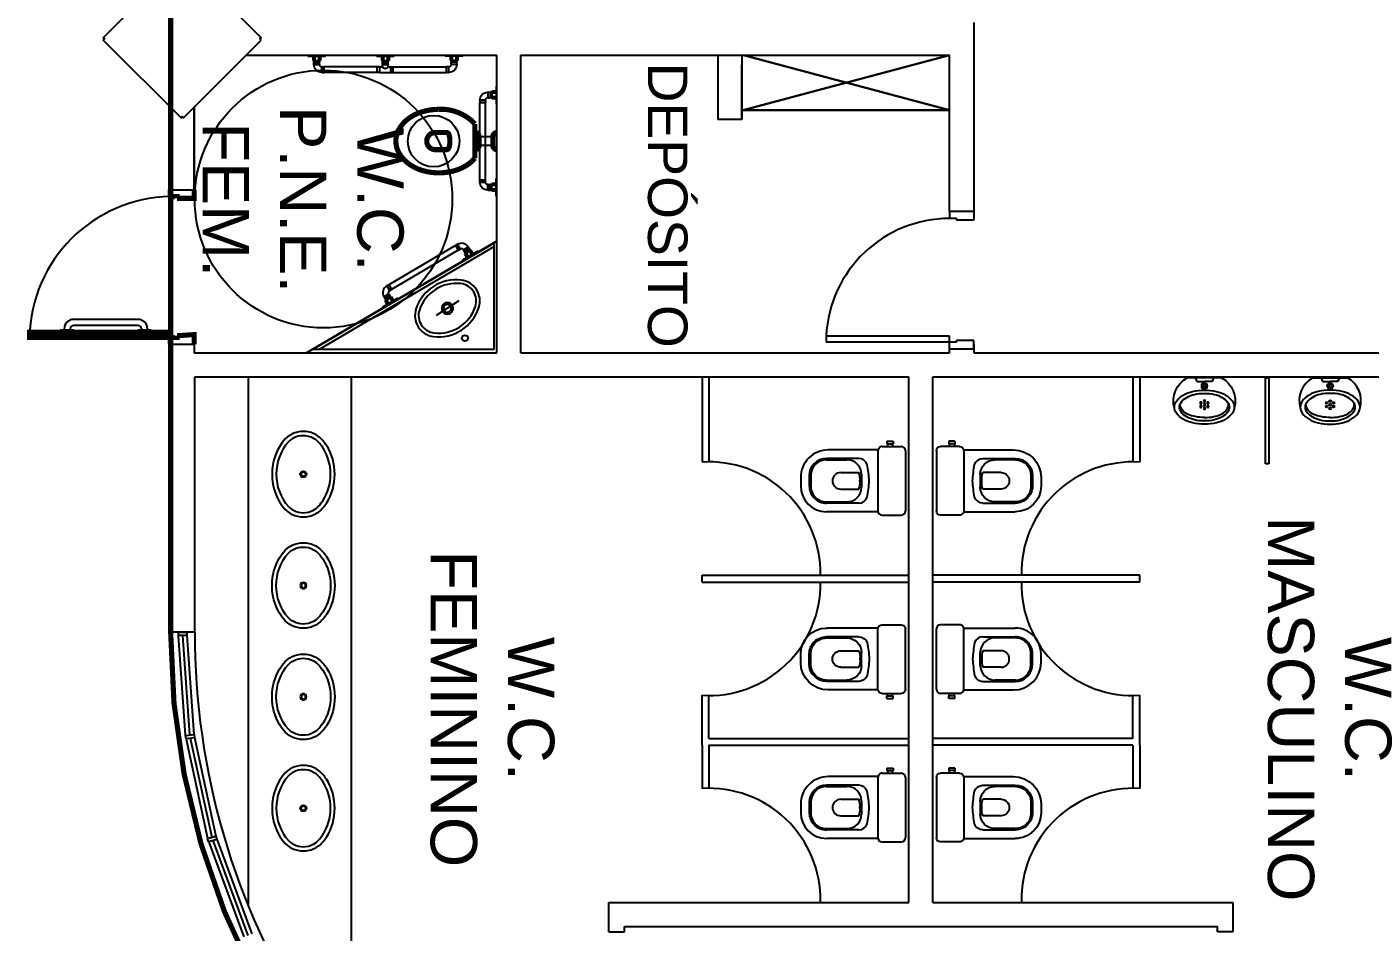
# Model space of a CAD drawing. Header units: metres. Extents: x -331 to 2982, y 362 to 2539.
# Drawn here: x 2868.69 to 2876.52, y 1327.88 to 1333.15 of the extents above; entities that cross this region are included whole.
import ezdxf

# ---------------------------------------------------------------- set-up
doc = ezdxf.new("R2010")
doc.units = ezdxf.units.M
doc.layers.get('0').update_dxf_attribs({"color": 251})
for name, color, linetype in [('Div', 251, 'Continuous'), ('Est', 251, 'Continuous'), ('Mob', 251, 'Continuous'), ('Pis', 251, 'Continuous')]:
    doc.layers.add(name, color=color, linetype=linetype)
doc.styles.add('ARIAL', font='arial.ttf')

# ---------------------------------------------------------------- blocks, each defined once
blk = doc.blocks.new('VOG13')
at = {"layer": 'Mob'}
for p, q in [((-20, -15.00000000000006), (-20, -4)), ((-17.5, -1.5), (17.5, -1.5)), ((20, -15), (20, -4)), ((-23, -8.75), (-21.5, -8.75)), ((-23, -12.25), (-23, -8.75)), ((-23, -12.25), (-21.5, -12.25)), ((-21.5, -12.25), (-21.5, -8.75)), ((-21.5, -9), (-20, -9)), ((-21.5, -12), (-20, -12)), ((-18, -17.4494897427839), (-18, -46.5)), ((-17.5, -17.50000000000006), (17.5, -17.5)), ((18, -17.44948974278049), (18, -47.5)), ((-13, -28.62544588712916), (-13, -35.89999999999992)), ((-4.800000000000182, -39.19999999999987), (-4.800000000000182, -28.60660754293116)), ((-3.75, -27.09999999999991), (3.75, -27.10000000000008)), ((4.799999999999727, -39.19999999999987), (4.799999999999727, -28.60660754293133)), ((13, -28.62544588700325), (13, -35.90000000000015)), ((-13, -35.89999999999992), (-13, -47.5)), ((-12.25, -47.60000000000002), (-12.25, -35.59999999999991)), ((12.25, -47.60000000000008), (12.25, -35.60000000000008)), ((13, -35.90000000000015), (13, -47.50000000000006)), ((-3.250000000000455, -56.59999999999997), (3.249999999999545, -56.60000000000008)), ((-3.000000000000455, -57.49999999999994), (2.999999999999545, -57.50000000000006)), ((-2, -62.5), (3, -62.5))]:
    blk.add_line(p, q, dxfattribs=at)
for centre, radius, start, end in [((-17.5, -4), 2.5, 90, 180), ((17.5, -4), 2.5, 0, 90), ((-17.5, -15.00000000000006), 2.5, 180, 270), ((17.5, -15), 2.5, 270, 0), ((5.568717784947694, -107.0561904764656), 84.63958132910057, 93.77240367686326, 100.2787942981106), ((-5.568717784948149, -107.0561904764656), 84.63958132910057, 79.72120570188942, 86.22759632313672), ((-7.813110664907981, -28.66818518254018), 5.18706541523023, 109.3783662082525, 179.5279008906282), ((-3.75, -35.59999999999991), 8.5, 89.99999999999908, 180.0000000000002), ((-0.8814518079466325, -40.31936161115851), 12.35085534674507, 85.90745438177373, 108.4978685563286), ((0.8814518079461777, -40.31936161115851), 12.35085534674507, 71.50213144367139, 94.09254561822625), ((3.75, -35.60000000000008), 8.5, 0, 89.99999999999899), ((7.813110664907526, -28.66818518254018), 5.18706541523023, 0.4720991093717829, 70.62163379174747), ((-2, -46.5), 16, 180, 270), ((0, -39.19999999999987), 4.800000000000011, 180, 0), ((-3, -47.49999999999994), 10, 180.0000000000002, 269.9999999999992), ((-3.25, -47.59999999999997), 9, 180.0000000000002, 269.9999999999986), ((3, -47.50000000000006), 10, 269.9999999999987, 0), ((3, -47.5), 15, 270, 0), ((3.25, -47.60000000000008), 9, 269.9999999999987, 0)]:
    blk.add_arc(centre, radius, start, end, dxfattribs=at)
blk = doc.blocks.new('MIC01')
at = {"layer": 'Mob'}
for p, q in [((-10.02389348735187, 0), (10.02389348735142, 0)), ((-5.302813985662851, 0), (-4.464082119873183, -2.232041059936705)), ((5.302813985662851, 0), (4.464082119872728, -2.232041059936705)), ((-4.464082119873183, -2.232041059936705), (0, -2.232041059936705)), ((4.464082119872728, -2.232041059936705), (0, -2.232041059936705))]:
    blk.add_line(p, q, dxfattribs=at)
for points in [[(-3.410605131648481e-11, -7.142528683921796, 0.05810920625485523), (-6.998402206063929, -7.958627583133079, 0.0717497811945135), (-12.31665105751108, -10.05467209720757, 0.1064940903607846), (-16.29355220466368, -13.61992307159915, 0.1582350419503511), (-17.41837496852531, -17.08520822109523, 0.1582350419503796)], [(17.41837496849075, -17.08520822103526, 0.15823504195034), (16.29355220461775, -13.6199230715431, 0.106494090360777), (12.31665105745287, -10.05467209716522, 0.07174978119451494), (6.998402205997991, -7.958627583108978, 0.05810920625485441), (-3.410605131648481e-11, -7.142528683921796, 0.05810920625485523)], [(-4.547473508864641e-13, -23.09954111299942, -0.04415987661630547), (-5.384061955135166, -22.60513674388073, -0.05850391701728608), (-9.440032321183025, -21.36509490569949, -0.1005218111109357), (-12.61832719878748, -19.12497282824762, -0.04144601701917768), (-13.7432316292311, -17.17736620035282, -0.1013012375606854), (-14.10507515612062, -15.34181196312511, -0.003595388000320658), (-14.10185998487032, -15.12581719827642)], [(0, -23.09954111299942, 0.04415987661630547), (5.384061955134712, -22.60513674388073, 0.05850391701728608), (9.44003232118257, -21.36509490569949, 0.1005218111109357), (12.61832719878703, -19.12497282824762, 0.04144601701917768), (13.74323162923065, -17.17736620035282, 0.1013012375606854), (14.10507515612062, -15.34181196312511, 0.00359538800034016), (14.10185998486986, -15.12581719827608)], [(-17.41837496852531, -17.08520822109523, 0.1582350419503796), (-16.29355220465141, -20.55049337058756, 0.1064940903607876), (-12.31665105748743, -24.11574434496526, 0.07174978119451024), (-6.998402206033006, -26.21178885902145, 0.05810920625485786), (0, -27.02788775820864, 0.05810920625485522), (6.998402206029823, -26.21178885899747, 0.0717497811945135), (12.31665105747697, -24.11574434492286, 0.1064940903607801), (16.29355220462912, -20.55049337053151, 0.1582350419503642), (17.41837496849075, -17.08520822103526, 0.15823504195034)]]:
    blk.add_lwpolyline(points, format="xyb", dxfattribs=at)
blk.add_lwpolyline([(0, -9.03896675411562, 0.05641139868156795), (-5.849455736160962, -9.701025547201766, 0.07016143430196194), (-10.27760355929695, -11.39565631672076, 0.1061035991682846), (-13.60766396544614, -14.29877218107583, 0.161987617514934), (-14.53472634225136, -17.08520822106527, 0.1619876175149315), (-13.60766396544614, -19.87164426105471, 0.1061035991682807), (-10.27760355929695, -22.77476012540978, 0.07016143430197122), (-5.849455736160508, -24.46939089492872, 0.05641139868156758), (0, -25.13144968801487, 0.05641139868156777), (5.849455736160508, -24.46939089492872, 0.07016143430196664), (10.27760355929649, -22.77476012540978, 0.1061035991682786), (13.60766396544568, -19.87164426105488, 0.1619876175149516), (14.53472634225091, -17.08520822106527, 0.1619876175149491), (13.60766396544568, -14.29877218107561, 0.1061035991682753), (10.27760355929649, -11.39565631672076, 0.07016143430195912), (5.849455736160962, -9.701025547201766, 0.05641139868156602)], format="xyb", close=True, dxfattribs=at)
for centre, radius in [((0, -4.713764023614715), 1.755393618039524), ((0, -4.713764023614715), 0.8441294347942989), ((-2.011056997776905, -14.62790696495568), 0.509600149456232), ((0, -13.57074310043413), 0.509600149456232), ((0, -15.68507082947713), 0.509600149456232), ((2.011056997776905, -14.62790696495568), 0.509600149456232), ((-2.011056997776905, -16.74223469399863), 0.509600149456232), ((0, -17.79939855852001), 0.509600149456232), ((2.011056997776905, -16.74223469399863), 0.509600149456232)]:
    blk.add_circle(centre, radius, dxfattribs=at)
for centre, start, end in [((-2.616332658740703, -13.47545098581332), 118.7979395698647, 195.906927476332), ((2.616332658740248, -13.47545098581332), 344.0930725236681, 61.20206043013526)]:
    blk.add_arc(centre, 15.37724737073032, start, end, dxfattribs=at)
blk = doc.blocks.new('Cuba01_pl')
at = {"layer": 'Mob'}
for radius in [0.018, 0.013]:
    blk.add_circle((0, 0), radius, dxfattribs=at)
for centre, radius, start, end in [((-0.002211538461533991, -0.1243269230769233), 0.3068356000816305, 89.5504005866015, 122.7375074879473), ((-0.002211538461537543, -0.1243269230769268), 0.2818356000816332, 89.55040058660089, 122.8280119274535), ((0.002211538461533991, -0.1243269230769233), 0.3068356000816305, 57.26249251205271, 90.4495994133985), ((0.002211538461533991, -0.1243269230769206), 0.2818356000816272, 57.17198807254577, 90.4495994133985), ((-0.09055973451327404, -0.003688053097345545), 0.1589222433009686, 144.523180839089, 173.1766593578286), ((-0.07061111111111629, -0.03033333333333577), 0.1909001075316455, 120.7250254050481, 141.484108530553), ((-0.07061111111111629, -0.03033333333332955), 0.1659001075316402, 120.5754726770841, 141.2532937629661), ((0.07061111111111629, -0.03033333333333932), 0.1659001075316466, 38.74670623703652, 59.42452732291874), ((0.07061111111111629, -0.03033333333333577), 0.1909001075316455, 38.51589146944695, 59.2749745949519), ((0.09055973451327404, -0.003688053097345545), 0.1589222433009686, 6.823340642171362, 35.476819160911), ((-0.09735227272727442, 0.0005267045454555586), 0.151714675156889, 174.4524428642048, 224.381947022825), ((-0.09735227272727442, 0.000526704545452894), 0.12671467515689, 174.5780213594605, 224.0020710789169), ((-0.09055973451327404, -0.003688053097349986), 0.1339222433009696, 144.8047411616701, 173.0573089744642), ((0.09735227272727087, 0.000526704545452894), 0.1267146751568902, 315.9979289210831, 5.421978640539534), ((0.09055973451327404, -0.00368805309734288), 0.1339222433009654, 6.942691025532934, 35.19525883832738), ((0.09735227272727442, 0.0005267045454555586), 0.151714675156889, 315.6180529771749, 5.547557135795221), ((-0.002372125958011395, 0.1229092802399165), 0.3059192957175953, 228.3243834879085, 270.4838201688998), ((-0.002372125958014948, 0.1229092802399201), 0.2809192957175987, 228.5040529249005, 270.4838201689008), ((0.002372125958011395, 0.122909280239921), 0.3059192957175986, 269.5161798310996, 311.6756165120909), ((0.002372125958014948, 0.1229092802399157), 0.2809192957175937, 269.5161798310994, 311.4959470750997)]:
    blk.add_arc(centre, radius, start, end, dxfattribs=at)
blk = doc.blocks.new('W_BARRA_VASO_3ART2')
at = {"layer": 'Mob', "color": 0}
for p, q in [((0, 0), (0, -0.006000000000000227)), ((0.1029999999999518, 0), (0.1029999999999518, -0.006000000000000227)), ((0.3999999999999773, 0), (0.3999999999999773, -0.006000000000000227)), ((0.5030000000000427, 0), (0.5030000000000427, -0.006000000000000227)), ((0.7999999999999545, 0), (0.7999999999999545, -0.006000000000000227)), ((0.90300000000002, 0), (0.90300000000002, -0.006000000000000227)), ((0, -0.006000000000000227), (0.1029999999999518, -0.006000000000000227)), ((0.02962500000001, -0.006000000000000227), (0.02962500000001, -0.03000000000000114)), ((0.02962500000001, -0.03000000000002956), (0.07337499999994179, -0.03000000000000114)), ((0.03492759234552523, -0.05200463126828936), (0.03492759234552523, -0.04001478512637391)), ((0.03492759234552523, -0.04001478512637391), (0.06804283740166284, -0.04001478512640233)), ((0.06804283740166284, -0.05200463267391342), (0.03492759234552523, -0.05200463267391342)), ((0.03492759234552523, -0.05200463126828936), (0.03561021724362945, -0.05455222371858781)), ((0.03559542974721808, -0.03000000000000114), (0.03559542974721808, -0.04001478512640233)), ((0.03561021487359994, -0.05455221487363815), (0.06736021487358812, -0.05455221487363815)), ((0.04056249999996453, -0.006000000000000227), (0.04056249999996453, -0.03000000000002956)), ((0.06243749999998727, -0.006000000000000227), (0.06243749999998727, -0.03000000000002956)), ((0.06734542974720625, -0.03000000000000114), (0.06734542974720625, -0.04001478512640233)), ((0.06804283740166284, -0.05200463126828936), (0.06736021250355861, -0.05455222371858781)), ((0.06804283740166284, -0.05200463126828936), (0.06804283740166284, -0.04001478512640233)), ((0.07337499999994179, -0.006000000000000227), (0.07337499999994179, -0.03000000000000114)), ((0.08349536873174657, -0.06745716259831624), (0.08094777628139127, -0.06813978749636362)), ((0.08094778512634093, -0.09988978512637914), (0.08094778512634093, -0.06811021487362723)), ((0.0834953673261225, -0.06745716259831624), (0.0834953673261225, -0.1005724076544539)), ((0.08349536873174657, -0.06745716259831624), (0.0954852148736336, -0.06745716259831624)), ((0.0954852148736336, -0.1005724076544539), (0.0954852148736336, -0.06745716259831624)), ((0.4049999999999727, -0.0681250000000091), (0.0954852148736336, -0.0681250000000091)), ((0.5030000000000427, -0.006000000000000227), (0.3999999999999773, -0.006000000000000227)), ((0.4049999999999727, -0.100557622528072), (0.4049999999999727, -0.06744237747193438)), ((0.4169898461418597, -0.06744237747193438), (0.4049999999999727, -0.06744237747193438)), ((0.4169898475474838, -0.06744237747193438), (0.4169898475474838, -0.1005576225281004)), ((0.4169898461418597, -0.06744237747193438), (0.419537438592215, -0.06812500237001018)), ((0.4195374297472654, -0.09987499999999727), (0.4195374297472654, -0.0681250000000091)), ((0.4356249999999591, -0.0681250000000091), (0.4195374297472654, -0.0681250000000091)), ((0.4296249999999873, -0.006000000000000227), (0.4296249999999873, -0.03000000000000114)), ((0.4733750000000327, -0.03000000000002956), (0.4296249999999873, -0.03000000000000114)), ((0.4349423774718844, -0.05098984614193114), (0.4349423774718844, -0.03899999999998727)), ((0.4680576225281357, -0.03899999999998727), (0.4349423774718844, -0.03899999999998727)), ((0.4349423774718844, -0.05098984614193114), (0.4356250023699886, -0.05353743859217275)), ((0.4349423774718844, -0.05098984754749836), (0.468057622528022, -0.05098984754749836)), ((0.4356102148736909, -0.03000000000000114), (0.4356102148736909, -0.03900000000001569)), ((0.4673749999999472, -0.05353742974727993), (0.4356249999999591, -0.05353742974727993)), ((0.4356249999999591, -0.0681250000000091), (0.4356249999999591, -0.05353742974727993)), ((0.4405624999999418, -0.006000000000000227), (0.4405624999999418, -0.03000000000002956)), ((0.4624374999999645, -0.006000000000000227), (0.4624374999999645, -0.03000000000002956)), ((0.4673602148735654, -0.03000000000000114), (0.4673602148735654, -0.03900000000001569)), ((0.468057622528022, -0.05098984614193114), (0.4673749976300314, -0.05353743859217275)), ((0.4673749999999472, -0.0681250000000091), (0.4673749999999472, -0.05353742974727993)), ((0.4834625702527546, -0.0681250000000091), (0.4673749999999472, -0.0681250000000091)), ((0.468057622528022, -0.05098984614193114), (0.4680576225281357, -0.03899999999998727)), ((0.4733750000000327, -0.006000000000000227), (0.4733750000000327, -0.03000000000000114)), ((0.4860101538580466, -0.06744237747193438), (0.483462561407805, -0.06812500236998176)), ((0.4834625702527546, -0.09987499999999727), (0.4834625702527546, -0.0681250000000091)), ((0.4860101524524225, -0.06744237747193438), (0.4860101524524225, -0.100557622528072)), ((0.4860101538580466, -0.06744237747193438), (0.4980000000000473, -0.06744237747193438)), ((0.4979999999999336, -0.100557622528072), (0.4980000000000473, -0.06744237747193438)), ((0.4980000000000473, -0.0681250000000091), (0.8075147851263864, -0.0681250000000091)), ((0.90300000000002, -0.006000000000000227), (0.7999999999999545, -0.006000000000000227)), ((0.8075147851263864, -0.1005724076544539), (0.8075147851263864, -0.06745716259831624)), ((0.8195046312682734, -0.06745716259831624), (0.8075147851263864, -0.06745716259831624)), ((0.8195046326738975, -0.06745716259831624), (0.8195046326738975, -0.1005724076544539)), ((0.8195046312682734, -0.06745716259831624), (0.822052223718515, -0.06813978749636362)), ((0.8220522148736791, -0.09988978512637914), (0.8220522148736791, -0.06811021487362723)), ((0.8296249999999645, -0.006000000000000227), (0.8296249999999645, -0.03000000000000114)), ((0.87337500000001, -0.03000000000002956), (0.8296249999999645, -0.03000000000000114)), ((0.8680724076544948, -0.04001478512637391), (0.8349571625982435, -0.04001478512640233)), ((0.8349571625982435, -0.05200463126828936), (0.8349571625982435, -0.04001478512640233)), ((0.8349571625982435, -0.05200463267391342), (0.8680724076544948, -0.05200463267391342)), ((0.8349571625982435, -0.05200463126828936), (0.8356397874963477, -0.05455222371858781)), ((0.83562500000005, -0.03000000000000114), (0.83562500000005, -0.04001478512640233)), ((0.8673897851263064, -0.05455221487363815), (0.8356397851264319, -0.05455221487363815)), ((0.8405625000000327, -0.006000000000000227), (0.8405625000000327, -0.03000000000002956)), ((0.8624374999999418, -0.006000000000000227), (0.8624374999999418, -0.03000000000002956)), ((0.8673749999999245, -0.03000000000000114), (0.8673749999999245, -0.04001478512640233)), ((0.8680724076544948, -0.05200463126828936), (0.8673897827563906, -0.05455222371858781)), ((0.8680724076544948, -0.05200463126828936), (0.8680724076544948, -0.04001478512637391)), ((0.87337500000001, -0.006000000000000227), (0.87337500000001, -0.03000000000000114)), ((0.08349536873174657, -0.1005724076544539), (0.08094777628139127, -0.09988978275637805)), ((0.08349536873174657, -0.1005724076544539), (0.0954852148736336, -0.1005724076544539)), ((0.4049999999999727, -0.09987499999999727), (0.0954852148736336, -0.09987499999999727)), ((0.4169898475474838, -0.1005576225281004), (0.4049999999999727, -0.100557622528072)), ((0.417070598897908, -0.1005359849063439), (0.419537438592215, -0.09987499763002461)), ((0.4834625702527546, -0.09987499999999727), (0.4195374297472654, -0.09987499999999727)), ((0.4860101538580466, -0.100557622528072), (0.483462561407805, -0.09987499763002461)), ((0.4860101538580466, -0.100557622528072), (0.4979999999999336, -0.100557622528072)), ((0.4980000000000473, -0.09987499999999727), (0.8075147851263864, -0.09987499999999727)), ((0.8195046312682734, -0.1005724076544539), (0.8075147851263864, -0.1005724076544539)), ((0.8195046312682734, -0.1005724076544539), (0.822052223718515, -0.09988978275637805))]:
    blk.add_line(p, q, dxfattribs=at)
for centre, radius, start, end in [((0.08094778512634093, -0.05455221487363815), 0.045338, 179.9979732855519, 270.0020267144461), ((0.08094778512634093, -0.05455221487363815), 0.013558, 179.5263179337326, 269.9999999999927), ((0.45150000000001, -0.06151041666669244), 0.01719791666665234, 202.6198649480388, 337.3801350519612), ((0.8220522148736791, -0.05455221487363815), 0.045338, 269.9979732855539, 0.002026714448085782), ((0.8220522148736791, -0.05455221487363815), 0.013558, 270.0000000000073, 0.4736820662674034)]:
    blk.add_arc(centre, radius, start, end, dxfattribs=at)
blk = doc.blocks.new('DEF')
at = {"layer": 'Mob', "color": 0}
for p, q in [((0, 0.6406187609604785), (0.006000000000312866, 0.6406187609604785)), ((0.006000000000312866, 0.6406187609604785), (0.006000000000312866, 0.5376187609604131)), ((0.006000000000312866, 0.6109937609603548), (0.02999999999974534, 0.6109937609603548)), ((0.006000000000312866, 0.600056260960173), (0.02999999999974534, 0.600056260960173)), ((0.006000000000312866, 0.5781812609598092), (0.02999999999974534, 0.5781812609598092)), ((0.006000000000312866, 0.5672437609605367), (0.02999999999974534, 0.5672437609605367)), ((0.02999999999974534, 0.6109937609603548), (0.02999999999974534, 0.5672437609605367)), ((0.02999999999974534, 0.604993760960042), (0.04001478512600443, 0.604993760960042)), ((0.02999999999974534, 0.5732437609599401), (0.04001478512600443, 0.5732437609599401)), ((0.04001478512600443, 0.605691168615067), (0.04001478512600443, 0.5725759235588157)), ((0.05200463126857358, 0.605691168615067), (0.04001478512600443, 0.605691168615067)), ((0.05200463126857358, 0.5725759235588157), (0.04001478512600443, 0.5725759235588157)), ((0.05200463267374289, 0.5725759235588157), (0.05200463267374289, 0.605691168615067)), ((0.05200463126857358, 0.605691168615067), (0.05455222371892887, 0.6050085437168491)), ((0.05200463126857358, 0.5725759235588157), (0.05455222371892887, 0.5732585484561241)), ((0.0545522148740929, 0.6050085460860828), (0.0545522148740929, 0.5732585460868904)), ((0.0674571625986573, 0.557123392228732), (0.06813978749596572, 0.5596709846790873)), ((0.0674571625986573, 0.5571233936339013), (0.1005724076549086, 0.5571233936339013)), ((0.0674571625986573, 0.557123392228732), (0.0674571625986573, 0.5451335460870723)), ((0.09988978512683389, 0.5596709758342513), (0.06811021487374092, 0.5596709758342513)), ((0.1005724076549086, 0.557123392228732), (0.09988978275669069, 0.5596709846790873)), ((0.1005724076549086, 0.557123392228732), (0.1005724076549086, 0.5451335460870723)), ((0, 0.5376187609604131), (0.006000000000312866, 0.5376187609604131)), ((0.1005724076549086, 0.5451335460870723), (0.0674571625986573, 0.5451335460870723)), ((0.06812499999978172, 0.09548521487386097), (0.06812499999978172, 0.5451335460870723)), ((0.09987500000033833, 0.09548521487386097), (0.09987499999988358, 0.5451335460870723)), ((0, 0.1030000000000655), (0.006000000000312866, 0.1030000000000655)), ((0.006000000000312866, 0), (0.006000000000312866, 0.1030000000000655)), ((0.1005724076549086, 0.09548521487340622), (0.0674571625986573, 0.09548521487340622)), ((0.0674571625986573, 0.08349536873174657), (0.0674571625986573, 0.09548521487340622)), ((0.0674571625986573, 0.08349536732566776), (0.1005724076549086, 0.08349536732566776)), ((0.0674571625986573, 0.08349536873174657), (0.06813978749596572, 0.08094777628139127)), ((0.09988978512683389, 0.08094778512622725), (0.06811021487374092, 0.08094778512622725)), ((0.1005724076549086, 0.08349536873174657), (0.09988978275669069, 0.08094777628139127)), ((0.1005724076549086, 0.08349536873174657), (0.1005724076549086, 0.09548521487340622)), ((0, 0), (0.006000000000312866, 0)), ((0.006000000000312866, 0.07337499999994179), (0.02999999999974534, 0.07337499999994179)), ((0.006000000000312866, 0.06243749999975989), (0.02999999999974534, 0.06243749999975989)), ((0.006000000000312866, 0.04056250000030559), (0.02999999999974534, 0.04056250000030559)), ((0.006000000000312866, 0.02962500000012369), (0.02999999999974534, 0.02962500000012369)), ((0.02999999999974534, 0.02962500000012369), (0.02999999999974534, 0.07337499999994179)), ((0.02999999999974534, 0.06734542974754731), (0.04001478512600443, 0.06734542974754731)), ((0.02999999999974534, 0.03559542974744545), (0.04001478512600443, 0.03559542974744545)), ((0.05200463126857358, 0.06804283740166284), (0.04001478512600443, 0.06804283740166284)), ((0.04001478512600443, 0.03492759234541154), (0.04001478512600443, 0.06804283740166284)), ((0.05200463126857358, 0.03492759234541154), (0.04001478512600443, 0.03492759234541154)), ((0.05200463267374289, 0.06804283740166284), (0.05200463267374289, 0.03492759234541154)), ((0.05200463126857358, 0.06804283740166284), (0.05455222371892887, 0.06736021250344493)), ((0.05200463126857358, 0.03492759234541154), (0.05455222371892887, 0.03561021724362945)), ((0.0545522148740929, 0.03561021487348626), (0.0545522148740929, 0.06736021487358812))]:
    blk.add_line(p, q, dxfattribs=at)
for centre, radius, start, end in [((0.0545522148740929, 0.5596709758342513), 0.013558, 0, 90.4736820662446), ((0.0545522148740929, 0.5596709758342513), 0.045338, 359.9979732855523, 90.00202671444765), ((0.0545522148740929, 0.08094778512622725), 0.013558, 269.5263179337554, 0), ((0.0545522148740929, 0.08094778512622725), 0.045338, 269.9979732855523, 0.002026714447678902)]:
    blk.add_arc(centre, radius, start, end, dxfattribs=at)
blk = doc.blocks.new('XR_BL2_AND_MON-REV15$0$P_M')
at = {"layer": 'Est'}
blk.add_lwpolyline([(0.459619407770866, -0.4313351365234155), (0.4525483399589962, -0.4242640687115564), (0.459619407770866, -0.4171930008996867), (0.007071067811864395, 0.03535533905932198), (-1.77635683940025e-15, 0.02828427124745581), (-0.007071067811864395, 0.03535533905932198), (-0.4596194077713349, -0.4171930009001699), (-0.4525483399594705, -0.4242640687120343), (-0.4596194077713349, -0.4313351365238987), (-0.007071067812340459, -0.8838834764828789), (-4.760636080423436e-13, -0.8768124086710074), (0.007071067811388332, -0.8838834764828789)], close=True, dxfattribs=at)

msp = doc.modelspace()

# ---------------------------------------------------------------- linework, layer by layer
at = {"lineweight": 0}
msp.add_lwpolyline([(2869.529780533752, 1361.563709184918), (2869.529766709953, 1329.626571527119, 1.000162268804467), (2878.269757025977, 1329.625163169142), (2878.267257801484, 1329.955783529037), (2880.282266578581, 1329.95578352894), (2880.282266578581, 1329.88078352894), (2880.472266578581, 1329.88078352894), (2880.472266578581, 1361.280783529137), (2880.282266578581, 1361.280783529137), (2880.282266578581, 1361.205783529138), (2878.269779626867, 1361.20578352904, 1.039799903503053), (2869.529759374805, 1361.566334554812, 0.005135223154421773)], format="xyb", close=True, dxfattribs=at)
at = {"layer": 'Div', "lineweight": 0}
for p, q in [((2872.624756071996, 1331.107724948188), (2872.624756072, 1330.617240476791)), ((2872.664756072, 1331.107724948188), (2872.664756072, 1330.618472413458)), ((2875.134756071996, 1331.107724948187), (2875.134756071996, 1330.618472413458)), ((2875.174756072, 1331.107724948187), (2875.174756071996, 1330.617240476791)), ((2872.624756071999, 1329.958098555823), (2873.824756071999, 1329.958098555823)), ((2872.624756071999, 1329.918098555823), (2872.624756071999, 1329.958098555823)), ((2875.174756071996, 1329.958098555823), (2873.974756071997, 1329.958098555823)), ((2875.174756071996, 1329.918098555823), (2875.174756071996, 1329.958098555823)), ((2872.624756071999, 1329.918098555823), (2873.824756071999, 1329.918098555823)), ((2875.174756071996, 1329.918098555823), (2873.974756071997, 1329.918098555823)), ((2872.624756071998, 1329.008098555823), (2872.624756072, 1329.259330492488)), ((2872.664756072, 1329.008098555823), (2872.664756072, 1329.258098555821)), ((2875.134756071996, 1329.008098555823), (2875.134756071996, 1329.258098555821)), ((2875.174756071997, 1329.008098555823), (2875.174756071995, 1329.259330492488)), ((2872.624756071999, 1328.968098555823), (2872.624756071999, 1329.008098555823)), ((2872.664756072, 1329.008098555823), (2873.824756071999, 1329.008098555823)), ((2875.134756071996, 1329.008098555823), (2873.974756071997, 1329.008098555823)), ((2875.174756071997, 1328.968098555823), (2875.174756071997, 1329.008098555823)), ((2872.624756071998, 1328.968098555823), (2872.624756072, 1328.716866619158)), ((2872.664756072, 1328.968098555822), (2873.824756071999, 1328.968098555823)), ((2872.664756072, 1328.968098555823), (2872.664756072, 1328.718098555825)), ((2875.134756071996, 1328.968098555822), (2873.974756071997, 1328.968098555823)), ((2875.134756071996, 1328.968098555823), (2875.134756071996, 1328.718098555825)), ((2875.174756071997, 1328.968098555823), (2875.174756071995, 1328.716866619158))]:
    msp.add_line(p, q, dxfattribs=at)
at = {"layer": 'Pis'}
for p, q in [((2874.207266078451, 1333.175783528901), (2874.207266078451, 1332.105783528901)), ((2874.207266078451, 1333.175783528897), (2874.207266078451, 1332.075419654126)), ((2869.968957054024, 1332.985783528901), (2871.429000024531, 1332.985783528901)), ((2869.96895705402, 1332.985783528897), (2871.429000024531, 1332.985783528897)), ((2871.429000024531, 1331.252724948187), (2871.429000024531, 1332.985783528901)), ((2871.429000024531, 1331.252724948181), (2871.429000024531, 1332.985783528897)), ((2871.569000024531, 1332.985783528901), (2874.067266078451, 1332.985783528901)), ((2871.569000024531, 1331.252724948187), (2871.569000024531, 1332.985783528901)), ((2871.569000024531, 1332.985783528897), (2874.067266078451, 1332.985783528897)), ((2871.569000024531, 1331.252724948181), (2871.569000024531, 1332.985783528897)), ((2872.717265242823, 1332.985783528901), (2872.717264203456, 1332.610783791937)), ((2872.857265242824, 1332.985783528901), (2872.857264203456, 1332.610783403906)), ((2874.067266078451, 1332.985784028896), (2872.857264348505, 1332.663116648828)), ((2872.857264348504, 1332.663116148829), (2874.067266078451, 1332.985783528897)), ((2872.857266078451, 1332.930783653901), (2872.857266078451, 1332.610783403901)), ((2872.857266078451, 1332.610782903901), (2872.857266078451, 1332.930783153901)), ((2872.86726607845, 1332.985784028896), (2874.067266078451, 1332.665783778897)), ((2874.067266078451, 1332.665783278898), (2872.86726607845, 1332.985783528897)), ((2874.067266078451, 1332.105783528901), (2874.067266078451, 1332.985783528901)), ((2874.067266078451, 1332.075419654125), (2874.067266078451, 1332.985783528897)), ((2869.527267485325, 1332.684092146433), (2869.527267485326, 1332.202724948188)), ((2869.527267485325, 1332.684092146433), (2869.527267485326, 1332.175419654128)), ((2869.527267485326, 1332.202724948188), (2869.527267485325, 1332.684092146433)), ((2869.66726748538, 1332.202724948189), (2869.667267485381, 1332.684093960258)), ((2869.66726748538, 1332.175419654129), (2869.667267485381, 1332.684093960258)), ((2869.667267485381, 1332.684093960258), (2869.66726748538, 1332.202724948189)), ((2872.857266078451, 1332.610783403901), (2872.717264203456, 1332.610783791937)), ((2872.857264355897, 1332.665783778897), (2874.064766853963, 1332.665783778897)), ((2874.064766853963, 1332.665783278898), (2872.857264355896, 1332.665783278898)), ((2871.406499249023, 1332.510783528908), (2871.326499249024, 1332.510783528908)), ((2871.406499249023, 1332.510783528912), (2871.326499249024, 1332.510783528912)), ((2871.406499249023, 1332.460816013821), (2871.326499249024, 1332.460816013821)), ((2871.406499249023, 1332.460816013824), (2871.326499249024, 1332.460816013824)), ((2871.431499249024, 1332.485783528908), (2871.426499249023, 1332.485783528908)), ((2871.431499249024, 1332.485783528911), (2871.426499249023, 1332.485783528911)), ((2869.527267485326, 1332.202724948189), (2869.66726748538, 1332.202724948189)), ((2869.527267485326, 1332.202724948189), (2869.66726748538, 1332.202724948189)), ((2869.667267485379, 1332.15272494819), (2869.567267485328, 1332.15272494819)), ((2874.207266078451, 1332.075419654126), (2874.067266078451, 1332.075419654125)), ((2874.207266078451, 1332.075419654125), (2874.067266078451, 1332.075419654125)), ((2874.067266078451, 1332.075419654125), (2874.067266078451, 1332.035419654125)), ((2874.207266078451, 1332.075419654125), (2874.207266078451, 1332.025419654125)), ((2874.107266078451, 1332.035419654125), (2874.067266078451, 1332.035419654125)), ((2874.107266078451, 1332.035419654125), (2874.107266078451, 1332.025419654125)), ((2874.207266078451, 1332.025419654125), (2874.107266078451, 1332.025419654125)), ((2871.431499249024, 1331.904225198213), (2870.321499249023, 1331.252724948188)), ((2870.321499249022, 1331.252724948188), (2871.431499249024, 1331.904225198213)), ((2870.355574460951, 1331.272724956378), (2871.411499249024, 1331.892486454969)), ((2871.411499249024, 1331.869295980784), (2870.395085460378, 1331.272724956071)), ((2871.411499249024, 1331.892486454969), (2871.411499249024, 1331.272724948187)), ((2871.20820338475, 1331.554907326407), (2871.075557370366, 1331.470072354011)), ((2869.339767485329, 1331.447724948186), (2868.964767485329, 1331.447724948186)), ((2868.909767485328, 1331.392724948187), (2868.909767485328, 1331.377724948187)), ((2868.944767485328, 1331.392724948187), (2868.944767485328, 1331.377724948187)), ((2869.339767485329, 1331.412724948186), (2868.964767485329, 1331.412724948186)), ((2869.359767485328, 1331.392724948187), (2869.359767485328, 1331.377724948187)), ((2869.394767485329, 1331.392724948187), (2869.394767485329, 1331.377724948187)), ((2869.527267485328, 1331.302724948189), (2869.66726748533, 1331.302724948184)), ((2869.527267485328, 1331.302724948184), (2869.66726748533, 1331.30272494818)), ((2869.527267485328, 1331.302724948184), (2869.66726748533, 1331.302724948184)), ((2869.527267485328, 1329.62657152697), (2869.527267485328, 1331.302724948189)), ((2869.529766709821, 1331.302724948189), (2869.66726748533, 1331.302724948184)), ((2869.667267485333, 1331.352724948186), (2869.567267485329, 1331.352724948187)), ((2869.66726748533, 1331.302724948184), (2869.66726748533, 1331.252724948187)), ((2869.66726748533, 1331.302724948184), (2869.66726748533, 1331.252724948181)), ((2874.067266078451, 1331.350419654125), (2873.348117276047, 1331.350419654125)), ((2873.348117276047, 1331.350419654125), (2873.348117276047, 1331.315419654125)), ((2874.067266078451, 1331.315419654125), (2873.348117276047, 1331.315419654125)), ((2874.067266078451, 1331.315419654125), (2874.067266078451, 1331.350419654125)), ((2874.107266078451, 1331.315419654125), (2874.067266078451, 1331.315419654125)), ((2874.067266078451, 1331.275419654125), (2874.067266078451, 1331.315419654125)), ((2874.067266078451, 1331.252724948187), (2874.067266078451, 1331.30272494818)), ((2874.067266078451, 1331.252724948187), (2874.067266078451, 1331.30272494818)), ((2874.207266078451, 1331.325419654125), (2874.107266078451, 1331.325419654125)), ((2874.107266078451, 1331.315419654125), (2874.107266078451, 1331.325419654125)), ((2874.207266078451, 1331.275419654125), (2874.207266078451, 1331.325419654125)), ((2874.207266078451, 1331.30272494818), (2874.207266078451, 1331.252724948181)), ((2874.207266078451, 1331.302724948184), (2874.207266078451, 1331.252724948187)), ((2869.66726748533, 1331.252724948181), (2871.429000024531, 1331.252724948181)), ((2869.66726748533, 1331.252724948187), (2871.429000024531, 1331.252724948187)), ((2871.411499249024, 1331.272724948187), (2870.355574460951, 1331.272724956378)), ((2871.569000024531, 1331.252724948187), (2874.067266078451, 1331.252724948187)), ((2871.569000024531, 1331.252724948181), (2874.067266078451, 1331.252724948181)), ((2871.571499249023, 1331.252724948187), (2874.067266078451, 1331.252724948187)), ((2874.207266078451, 1331.275419654125), (2874.067266078451, 1331.275419654125)), ((2874.207266078451, 1331.252724948187), (2878.127257801351, 1331.252724948187)), ((2874.207266078451, 1331.252724948181), (2878.127266578443, 1331.252724948181)), ((2874.207266078452, 1331.252724948188), (2878.127257801352, 1331.252724948188)), ((2874.209765302944, 1331.252724948187), (2878.129757025844, 1331.252724948187)), ((2874.231886831616, 1331.252724948187), (2874.381886831616, 1331.252724948187)), ((2874.234386056109, 1331.252724948187), (2874.384386056108, 1331.252724948187)), ((2869.669766709821, 1329.62657152697), (2869.669766709821, 1331.112724948187)), ((2869.669766709821, 1331.112724948187), (2873.829756071997, 1331.112724948187)), ((2869.982890411402, 1328.041247359293), (2869.982890411402, 1331.112724948187)), ((2870.582890411403, 1327.113098555823), (2870.582890411401, 1331.112724948187)), ((2872.624756071996, 1331.107724948188), (2872.624756072, 1330.617240476791)), ((2872.664756072, 1331.107724948188), (2872.664756072, 1330.618472413458)), ((2873.829756071997, 1328.053098555823), (2873.829756071997, 1331.112724948187)), ((2873.969756071997, 1328.053098555823), (2873.969756071997, 1331.112724948187)), ((2873.969756071997, 1331.112724948187), (2878.129757025844, 1331.112724948187)), ((2875.134756071996, 1331.107724948187), (2875.134756071996, 1330.618472413458)), ((2875.174756072, 1331.107724948187), (2875.174756071996, 1330.617240476791)), ((2875.907256072001, 1330.607724948191), (2875.907256072001, 1331.107724948187)), ((2875.907256072001, 1331.107724948187), (2875.927256072, 1331.107724948187)), ((2875.927256072, 1331.107724948187), (2875.927256072, 1330.607724948191)), ((2875.927256072, 1330.607724948191), (2875.907256072001, 1330.607724948191)), ((2872.624756071999, 1329.958098555823), (2873.824756071999, 1329.958098555823)), ((2872.624756071999, 1329.918098555823), (2872.624756071999, 1329.958098555823)), ((2875.174756071996, 1329.958098555823), (2873.974756071997, 1329.958098555823)), ((2875.174756071996, 1329.918098555823), (2875.174756071996, 1329.958098555823)), ((2872.624756071999, 1329.918098555823), (2873.824756071999, 1329.918098555823)), ((2875.174756071996, 1329.918098555823), (2873.974756071997, 1329.918098555823)), ((2869.669766709821, 1329.62657152697), (2869.527267485328, 1329.626571526971)), ((2869.574756071996, 1329.606571526971), (2869.574756071996, 1329.626571526971)), ((2869.574756071996, 1329.626571526971), (2869.624756071993, 1329.626571526971)), ((2869.574756071996, 1329.606571526971), (2869.574756071996, 1329.626571526971)), ((2869.574756071996, 1329.626571526971), (2869.624756071993, 1329.626571526971)), ((2869.624756071993, 1329.606571526971), (2869.574756071996, 1329.606571526971)), ((2869.624756071993, 1329.606571526971), (2869.574756071996, 1329.606571526971)), ((2869.616386018349, 1329.026900973136), (2869.575518415359, 1329.604808016772)), ((2869.641323741416, 1329.028664483336), (2869.600456138426, 1329.606571526971)), ((2869.624756071993, 1329.626571526971), (2869.624756071993, 1329.606571526971)), ((2869.624756071993, 1329.626571526971), (2869.624756071993, 1329.606571526971)), ((2869.666261464483, 1329.030427993535), (2869.625393861493, 1329.608335037171)), ((2872.624756071998, 1329.008098555823), (2872.624756072, 1329.259330492488)), ((2872.664756072, 1329.008098555823), (2872.664756072, 1329.258098555821)), ((2875.134756071996, 1329.008098555823), (2875.134756071996, 1329.258098555821)), ((2875.174756071997, 1329.008098555823), (2875.174756071995, 1329.259330492488)), ((2869.616559422268, 1329.025239793994), (2869.666088060564, 1329.032089172677)), ((2869.619299173742, 1329.005428338675), (2869.616559422268, 1329.025239793994)), ((2869.668827812037, 1329.012277717358), (2869.619299173742, 1329.005428338675)), ((2869.644063492889, 1329.008853028017), (2869.76937042999, 1328.433020835333)), ((2869.666088060564, 1329.032089172677), (2869.668827812037, 1329.012277717358)), ((2869.668491791655, 1329.014168874084), (2869.793798728755, 1328.4383366814)), ((2872.624756071998, 1328.968098555823), (2872.624756071998, 1329.008098555823)), ((2872.664756072, 1329.008098555823), (2873.824756071999, 1329.008098555823)), ((2875.134756071996, 1329.008098555823), (2873.974756071997, 1329.008098555823)), ((2875.174756071997, 1328.968098555823), (2875.174756071997, 1329.008098555823)), ((2869.619635194123, 1329.003537181949), (2869.744942131224, 1328.427704989266)), ((2872.624756071998, 1328.968098555823), (2872.624756072, 1328.716866619158)), ((2872.664756072, 1328.968098555822), (2873.824756071999, 1328.968098555823)), ((2872.664756072, 1328.968098555823), (2872.664756072, 1328.718098555825)), ((2875.134756071996, 1328.968098555822), (2873.974756071997, 1328.968098555823)), ((2875.134756071996, 1328.968098555823), (2875.134756071996, 1328.718098555825)), ((2875.174756071997, 1328.968098555823), (2875.174756071995, 1328.716866619158)), ((2869.745300903181, 1328.426263773904), (2869.793439956798, 1328.439777896762)), ((2869.750706552325, 1328.407008152456), (2869.745300903181, 1328.426263773904)), ((2869.798845605942, 1328.420522275315), (2869.750706552325, 1328.407008152456)), ((2869.751330355585, 1328.40508776914), (2869.955903416017, 1327.852348620612)), ((2869.774776079133, 1328.413765213885), (2869.979349139564, 1327.861026065357)), ((2869.793439956798, 1328.439777896762), (2869.798845605942, 1328.420522275315)), ((2869.798221802681, 1328.422442658631), (2870.002794863112, 1327.869703510103)), ((2872.082909873276, 1327.883098555823), (2872.082909873276, 1328.053098555823)), ((2872.082909873276, 1328.053098555823), (2873.829756071997, 1328.053098555823)), ((2873.969756071997, 1328.053098555823), (2875.716602270718, 1328.053098555823)), ((2875.716602270718, 1328.053098555823), (2875.716602270718, 1327.883098545796)), ((2872.172909873276, 1327.913098555822), (2875.626602270718, 1327.913098555822)), ((2872.172909873276, 1327.883098555823), (2872.172909873276, 1327.913098555822)), ((2875.626602270718, 1327.883098555823), (2875.626602270718, 1327.913098555822)), ((2872.082909873276, 1327.883098555823), (2872.172909873276, 1327.883098555823)), ((2875.716602270718, 1327.883098555823), (2875.626602270718, 1327.883098555823))]:
    msp.add_line(p, q, dxfattribs=at)
at = {"layer": 'Pis', "const_width": 0.03}
for points in [[(2869.529780533752, 1361.563709184918), (2869.529766709953, 1329.626571527119, 1.000162268804467), (2878.269757025977, 1329.625163169142), (2878.267257801484, 1329.955783529037), (2880.282266578581, 1329.95578352894), (2880.282266578581, 1329.88078352894), (2880.472266578581, 1329.88078352894), (2880.472266578581, 1361.280783529137), (2880.282266578581, 1361.280783529137), (2880.282266578581, 1361.205783529138), (2878.269779626867, 1361.20578352904, 1.039799903503053), (2869.529759374805, 1361.566334554812, 0.005135223154421773)], [(2871.301499249023, 1332.38597630696), (2871.301499249023, 1332.585590750856, 0.05698380554226078), (2871.26827594432, 1332.616598283427, 0.08511577315550181), (2871.182057137066, 1332.660096425794, 0.09022118477408575), (2871.091499249023, 1332.670783528908, 0.07449380606095202), (2870.992821053543, 1332.655999659668, 0.08511577315550176), (2870.914722553727, 1332.616598283427, 0.106254558293364), (2870.859164386332, 1332.55350935434, 0.1282707582339839), (2870.841499249023, 1332.485783528908, 0.1282707582339833), (2870.859164386332, 1332.418057703476, 0.1062545582933636), (2870.914722553727, 1332.354968774388, 0.08511577315550135), (2870.992821053543, 1332.315567398148, 0.07449380606095181), (2871.091499249023, 1332.300783528908, 0.0744938060609517), (2871.190177444505, 1332.315567398148, 0.08511577315550166), (2871.26827594432, 1332.354968774388, 0.05698380554226081)], [(2871.301499249023, 1332.385976306963), (2871.301499249023, 1332.58559075086, 0.05698380554226078), (2871.26827594432, 1332.616598283431, 0.08511577315550181), (2871.182057137066, 1332.660096425798, 0.09022118477408575), (2871.091499249023, 1332.670783528911, 0.07449380606095202), (2870.992821053543, 1332.655999659671, 0.08511577315550176), (2870.914722553727, 1332.616598283431, 0.106254558293364), (2870.859164386332, 1332.553509354343, 0.1282707582339839), (2870.841499249023, 1332.485783528911, 0.1282707582339833), (2870.859164386332, 1332.41805770348, 0.1062545582933636), (2870.914722553727, 1332.354968774392, 0.08511577315550135), (2870.992821053543, 1332.315567398152, 0.07449380606095181), (2871.091499249023, 1332.300783528912, 0.0744938060609517), (2871.190177444505, 1332.315567398152, 0.08511577315550166), (2871.26827594432, 1332.354968774392, 0.05698380554226081)], [(2871.136043760524, 1332.435783528908, 0.3262761020184016), (2871.150332175068, 1332.446218311517, 0.1558710999704795), (2871.150332175068, 1332.525348746299, 0.326276102018402), (2871.136043760524, 1332.535783528908), (2871.071499249023, 1332.535783528908, 0.9999999999999999), (2871.071499249023, 1332.435783528908)], [(2871.136043760524, 1332.435783528911, 0.3262761020184016), (2871.150332175068, 1332.44621831152, 0.1558710999704795), (2871.150332175068, 1332.525348746303, 0.326276102018402), (2871.136043760524, 1332.535783528912), (2871.071499249023, 1332.535783528912, 0.9999999999999999), (2871.071499249023, 1332.435783528911)]]:
    msp.add_lwpolyline(points, format="xyb", close=True, dxfattribs=at)
for points in [[(2871.301499249023, 1332.435816013821, 0.4144827635687512), (2871.326499249024, 1332.460783528908), (2871.326499249024, 1332.510783528908, 0.4142135623730951), (2871.301499249023, 1332.535783528908)], [(2871.301499249023, 1332.435816013825, 0.4144827635687512), (2871.326499249024, 1332.460783528911), (2871.326499249024, 1332.510783528912, 0.4142135623730951), (2871.301499249023, 1332.535783528912)], [(2871.431499249024, 1332.535783528908, 0.4142135623730948), (2871.406499249023, 1332.510783528908), (2871.406499249023, 1332.460783528908, 0.4144827635687507), (2871.431499249024, 1332.435816013821)], [(2871.431499249024, 1332.535783528912, 0.4142135623730948), (2871.406499249023, 1332.510783528912), (2871.406499249023, 1332.460783528911, 0.4144827635687507), (2871.431499249024, 1332.435816013825)]]:
    msp.add_lwpolyline(points, format="xyb", dxfattribs=at)
for points in [[(2869.527267485326, 1332.202724948189), (2869.527267485324, 1332.16272494819)], [(2869.567267485328, 1332.152724948188), (2869.667267485378, 1332.152724948188), (2869.66726748538, 1332.202724948189)], [(2869.567267485328, 1332.15272494819), (2869.567267485328, 1332.16272494819), (2869.527267485328, 1332.16272494819)], [(2869.567267485329, 1331.352724948187), (2869.567267485329, 1331.342724948187), (2869.527267485329, 1331.342724948187)], [(2869.527267485328, 1331.302724948189), (2869.527267485329, 1331.342724948187)], [(2869.567267485329, 1331.352724948187), (2869.667267485331, 1331.352724948184), (2869.66726748533, 1331.302724948184)]]:
    msp.add_lwpolyline(points, dxfattribs=at)
for points in [[(2869.527267485329, 1331.342724948187), (2869.527267485329, 1331.372724948186), (2868.707267485329, 1331.372724948186), (2868.707267485329, 1331.342724948187)], [(2868.902267485329, 1331.377724948187), (2868.902267485329, 1331.372724948186), (2868.952267485329, 1331.372724948186), (2868.952267485329, 1331.377724948187)], [(2869.402267485329, 1331.377724948187), (2869.402267485329, 1331.372724948186), (2869.352267485328, 1331.372724948186), (2869.352267485328, 1331.377724948187)]]:
    msp.add_lwpolyline(points, close=True, dxfattribs=at)
at = {"layer": 'Pis'}
for centre, radius in [((2870.419766709861, 1332.14850792045), 0.75), ((2871.061499249024, 1332.485783528908), 0.15), ((2871.061499249024, 1332.485783528911), 0.15), ((2871.243810648196, 1331.338777006382), 0.0175)]:
    msp.add_circle(centre, radius, dxfattribs=at)
for centre, radius, start, end in [((2869.543218047498, 1331.326774386022), 0.8361027226505688, 91.09311369526554, 178.9068863050308), ((2874.067266078451, 1331.315419654125), 0.7199999999999918, 90, 177.2136904000477), ((2871.193246051971, 1331.432130364377), 0.246531359928598, 83.10757757548224, 162.0949585568691), ((2871.208230126894, 1331.554924341799), 0.1228266949098766, 342.0298452295849, 83.17280525602948), ((2871.193226982873, 1331.432160258005), 0.225341935582865, 83.11332049898064, 162.1006213717904), ((2871.20820338475, 1331.554907326406), 0.1016848072203708, 342.0300256363252, 83.19797363144991), ((2871.090473552194, 1331.592823172289), 0.2465315576325648, 263.0661954911343, 342.0950159402684), ((2871.090473552194, 1331.592823172288), 0.2253694682256897, 263.0682002385278, 342.0950044961685), ((2871.141859891331, 1331.512476617572), 0.03360898387178287, 32.60130256149064, 272.6016840315581), ((2871.141859891331, 1331.512476617572), 0.02267374513446452, 122.6013025613081, 302.6013025613081), ((2871.141859891331, 1331.512476617572), 0.02267374513446452, 302.6013025613081, 122.6013025613081), ((2871.141859891331, 1331.512476617572), 0.0336089838718026, 272.6016840315581, 32.60130256149064), ((2868.964767485329, 1331.392724948187), 0.05500000000000001, 90, 180), ((2869.339767485329, 1331.392724948187), 0.05500000000000001, 0, 90), ((2871.075544784326, 1331.470064312763), 0.1228682821540464, 162.0532642399723, 263.0661121402989), ((2871.075557370366, 1331.470072354011), 0.1017156945364132, 162.0509079097047, 263.064045727131), ((2868.964767485329, 1331.392724948187), 0.02, 90, 180), ((2869.339767485329, 1331.392724948187), 0.02, 0, 90), ((2872.664756072001, 1329.968472413458), 0.65, 359.1184916929942, 93.52812334136418), ((2875.134756071995, 1329.968472413458), 0.65, 86.47187665867584, 180.8815083070052), ((2872.664756072001, 1329.908098555821), 0.65, 266.4718766586759, 0.8815083070057819), ((2875.134756071995, 1329.908098555821), 0.65, 179.1184916929942, 273.5281233413642), ((2873.919977126355, 1329.637028858586), 4.392722088426739, 180.136398688634, 212.479423730119), ((2873.900393013765, 1329.626646593301), 4.230626304610635, 180.0010166305256, 212.5035132092017), ((2872.664756072001, 1328.068098555825), 0.65, 359.1184916929942, 93.52812334132415), ((2875.134756071995, 1328.068098555825), 0.65, 86.47187665863584, 180.8815083070058)]:
    msp.add_arc(centre, radius, start, end, dxfattribs=at)

# ---------------------------------------------------------------- block references
msp.add_blockref('XR_BL2_AND_MON-REV15$0$P_M', (2869.597266578441, 1333.505047597612), dxfattribs=at)
at = {"layer": 'Pis', "xscale": -1}
for name, p in [('W_BARRA_VASO_3ART2', (2871.231499249024, 1332.985783528911)), ('W_BARRA_VASO_3ART2', (2871.231499249024, 1332.985783528908)), ('DEF', (2871.431499249024, 1332.165474148431))]:
    msp.add_blockref(name, p, dxfattribs=at)
at = {"layer": 'Pis'}
for name, p, rotation in [('DEF', (2871.321298161381, 1331.839544084561), 120.4102562648636), ('Cuba01_pl', (2870.303122472647, 1330.546447395888), 270), ('Cuba01_pl', (2870.303122472647, 1328.60210270386), 270)]:
    msp.add_blockref(name, p, dxfattribs=dict(at, rotation=rotation))
for p, xscale, yscale, zscale in [((2875.551006072, 1331.107724948187), -0.01000000000021828, 0.009999999999763531, 0.009999999999990905), ((2876.283506072001, 1331.107724948187), 0.01000000000021828, 0.01000000000021828, 0.01000000000021828)]:
    msp.add_blockref('MIC01', p, dxfattribs=dict(at, xscale=xscale, yscale=yscale, zscale=zscale))
at = {"layer": 'Pis', "extrusion": (0, 0, -1), "yscale": 0.01000000000021828}
for p, xscale, zscale, rotation in [((-2873.824756071995, 1330.50791753577), -0.01000000000021828, -0.01000000000021828, 90.00000000000001), ((-2873.974756072, 1330.50791753577), 0.01000000000021828, -0.009999999999990905, 270), ((-2873.824756071995, 1329.470510722092), 0.01000000000021828, -0.009999999999990905, 90.00000000000001), ((-2873.974756072, 1329.470510722092), -0.01000000000021828, -0.01000000000021828, 270), ((-2873.824756071995, 1328.605686389559), -0.01000000000021828, -0.01000000000021828, 90.00000000000001), ((-2873.974756072, 1328.605686389559), 0.01000000000021828, -0.009999999999990905, 270)]:
    msp.add_blockref('VOG13', p, dxfattribs=dict(at, xscale=xscale, zscale=zscale, rotation=rotation))
at = {"layer": 'Pis', "xscale": -1, "rotation": 270}
for p in [(2870.303122472647, 1329.898473234455), (2870.303122472647, 1329.250499073022)]:
    msp.add_blockref('Cuba01_pl', p, dxfattribs=at)

# ---------------------------------------------------------------- texts
at = {"layer": 'Pis', "width": 2.26260000000002, "attachment_point": 8, "rotation": 270.0000000002996, "style": 'ARIAL'}
for s, insert, char_height in [('DEPÓSITO', (2872.306760763208, 1332.112552304602), 0.23), ('W.C.\\PP.N.E.\\PFEM.', (2869.716311830631, 1332.144369754087), 0.27), ('W.C.\\PMASCULINO', (2875.916818788454, 1329.180384190471), 0.27), ('W.C.\\PFEMININO', (2871.040529358749, 1329.180384190471), 0.27)]:
    msp.add_mtext(s, dxfattribs=dict(at, insert=insert, char_height=char_height))

doc.saveas('drawing.dxf')
